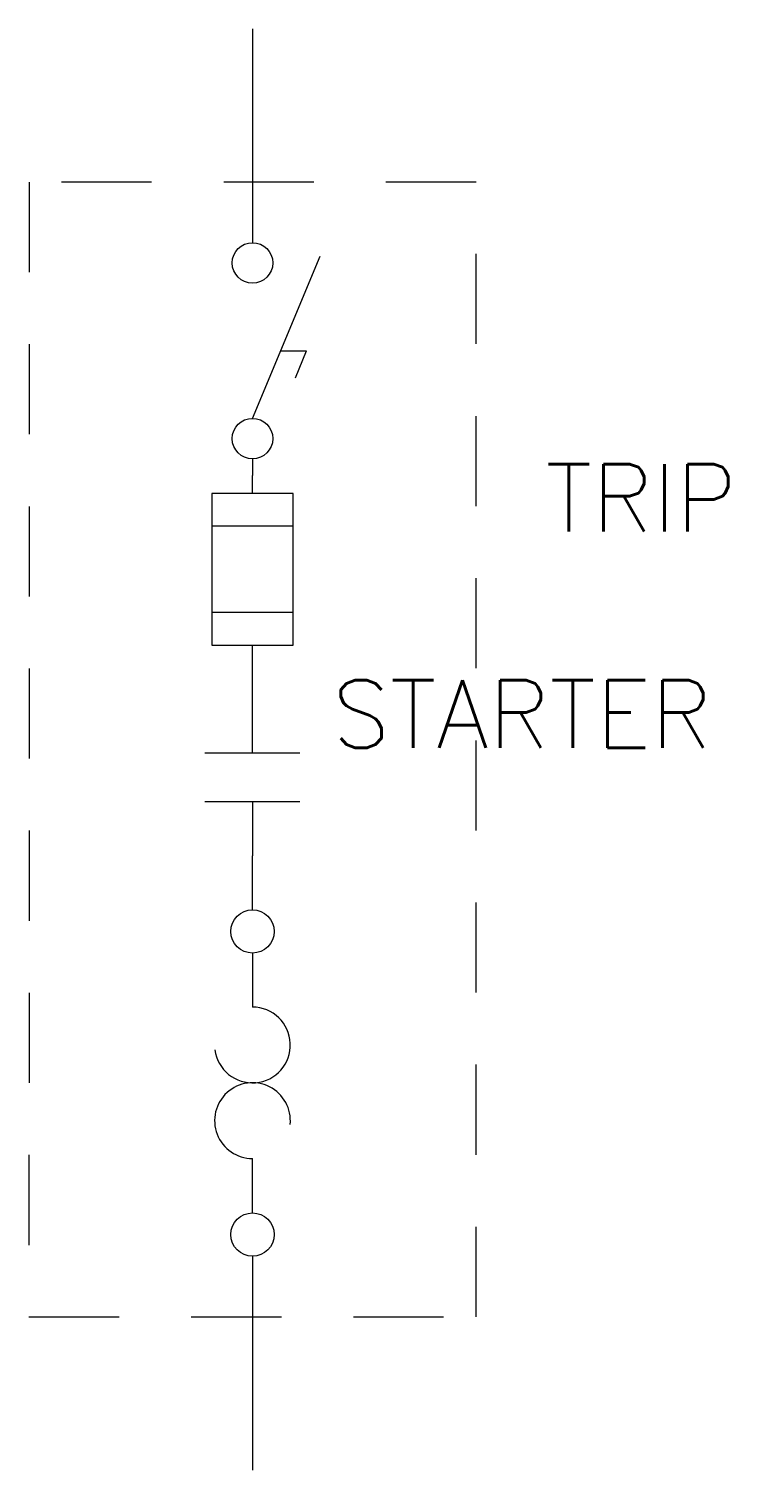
# Model space of a CAD drawing. Header units: inches. Extents: x -0.31 to 0.66, y -2 to 0.
import ezdxf
from ezdxf.enums import TextEntityAlignment as Align

# ---------------------------------------------------------------- set-up
doc = ezdxf.new("R2010")
doc.units = ezdxf.units.IN
doc.header["$LTSCALE"] = 0.5
doc.header["$MEASUREMENT"] = 0
doc.linetypes.add('HIDDEN', pattern=[0.375, 0.25, -0.125])
doc.styles.add('Text', font='SIMPLEX.SHX', dxfattribs={"height": 0.1})

msp = doc.modelspace()

# ---------------------------------------------------------------- linework, layer by layer
at = {"color": 6}
for p, q in [((0, 0), (0, -0.2126)), ((0, -0.2126), (0, -0.2968)), ((0, -0.5967), (0, -0.6198)), ((0, -0.645), (0, -0.6199)), ((0, -0.93), (0, -0.855)), ((0, -0.93), (0, -0.855)), ((0, -1.005), (0, -0.93)), ((0, -1.0725), (0, -1.1476)), ((0, -1.2225), (0, -1.1476)), ((0, -1.2225), (0, -1.1476)), ((0, -1.7031), (0, -2))]:
    msp.add_line(p, q, dxfattribs=at)
at = {"linetype": 'HIDDEN'}
for p, q in [((0.3101, -0.2127), (-0.3101, -0.2126)), ((-0.3097, -0.2126), (-0.3099, -1.7872)), ((0.3099, -1.7873), (0.3101, -0.2127)), ((-0.31, -1.7872), (0.3099, -1.7873))]:
    msp.add_line(p, q, dxfattribs=at)
at = {"linetype": 'Continuous'}
for p, q in [((0, -0.5405), (0.0938, -0.3155)), ((0.0391, -0.4468), (0.075, -0.4468)), ((0.0594, -0.4843), (0.075, -0.4468))]:
    msp.add_line(p, q, dxfattribs=at)
at = {"linetype": 'ByBlock', "lineweight": -2}
for p, q in [((0.0562, -0.645), (-0.0562, -0.645)), ((-0.0562, -0.645), (-0.0562, -0.855)), ((0.0562, -0.855), (0.0562, -0.645)), ((0.0562, -0.69), (-0.0562, -0.69)), ((0.0562, -0.81), (-0.0562, -0.81)), ((-0.0562, -0.855), (0.0562, -0.855))]:
    msp.add_line(p, q, dxfattribs=at)
for p, q in [((0.0658, -1.005), (-0.0659, -1.005)), ((0.0658, -1.0725), (-0.0659, -1.0725)), ((0, -1.2825), (0, -1.3575)), ((0, -1.6431), (0, -1.5675))]:
    msp.add_line(p, q)
at = {"linetype": 'Continuous'}
for centre in [(0, -0.3249), (0, -0.5686)]:
    msp.add_circle(centre, 0.0281, dxfattribs=at)
for centre in [(0, -1.2525), (0, -1.6731)]:
    msp.add_circle(centre, 0.03)
for centre, start, end in [((0, -1.41), 187.125, 90), ((0, -1.515), 354.2894, 270)]:
    msp.add_arc(centre, 0.0525, start, end)

# ---------------------------------------------------------------- texts
at = {"color": 0, "style": 'Text'}
for tag, text, height, p in [('TRIP', '30A', 0.09375, (0.4064, -0.6508)), ('STARTER', '1', 0.0938, (0.1103, -0.9508))]:
    msp.add_attdef(tag, text=text, height=height, dxfattribs=at).set_placement(p, align=Align.MIDDLE_LEFT)

doc.saveas('drawing.dxf')
